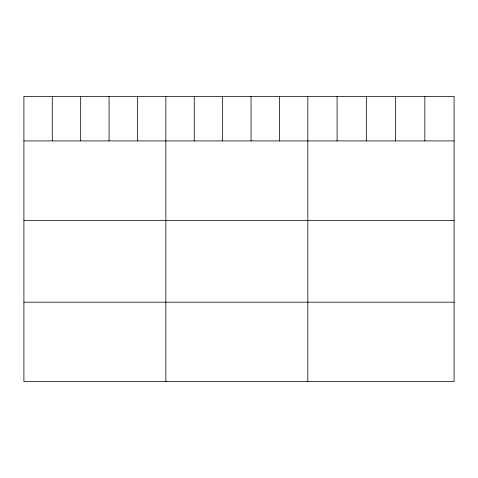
<?xml version="1.0" encoding="UTF-8"?>
<svg xmlns="http://www.w3.org/2000/svg" width="478" height="478" viewBox="0 0 478 478"><rect width="100%" height="100%" fill="white"/><g stroke="black" fill="none" stroke-linecap="round" stroke-linejoin="round"><path stroke-width="0.72" d="M454.1 140.914L454.1 381.605L23.9 381.605L23.9 96.395L454.1 96.395L454.1 140.914L23.9 140.914M23.9 220.346L454.1 220.346M23.9 302.18L454.1 302.18M424.846 96.395L424.846 140.914M395.593 96.395L395.593 140.914M366.339 96.395L366.339 140.914M337.086 96.395L337.086 140.914M307.832 96.395L307.832 381.605M279.439 96.395L279.439 140.914M251.046 96.395L251.046 140.914M222.652 96.395L222.652 140.914M194.259 96.395L194.259 140.914M165.866 96.395L165.866 381.605M137.473 96.395L137.473 140.914M109.08 96.395L109.08 140.914M80.686 96.395L80.686 140.914M52.293 96.395L52.293 140.914"/></g></svg>
